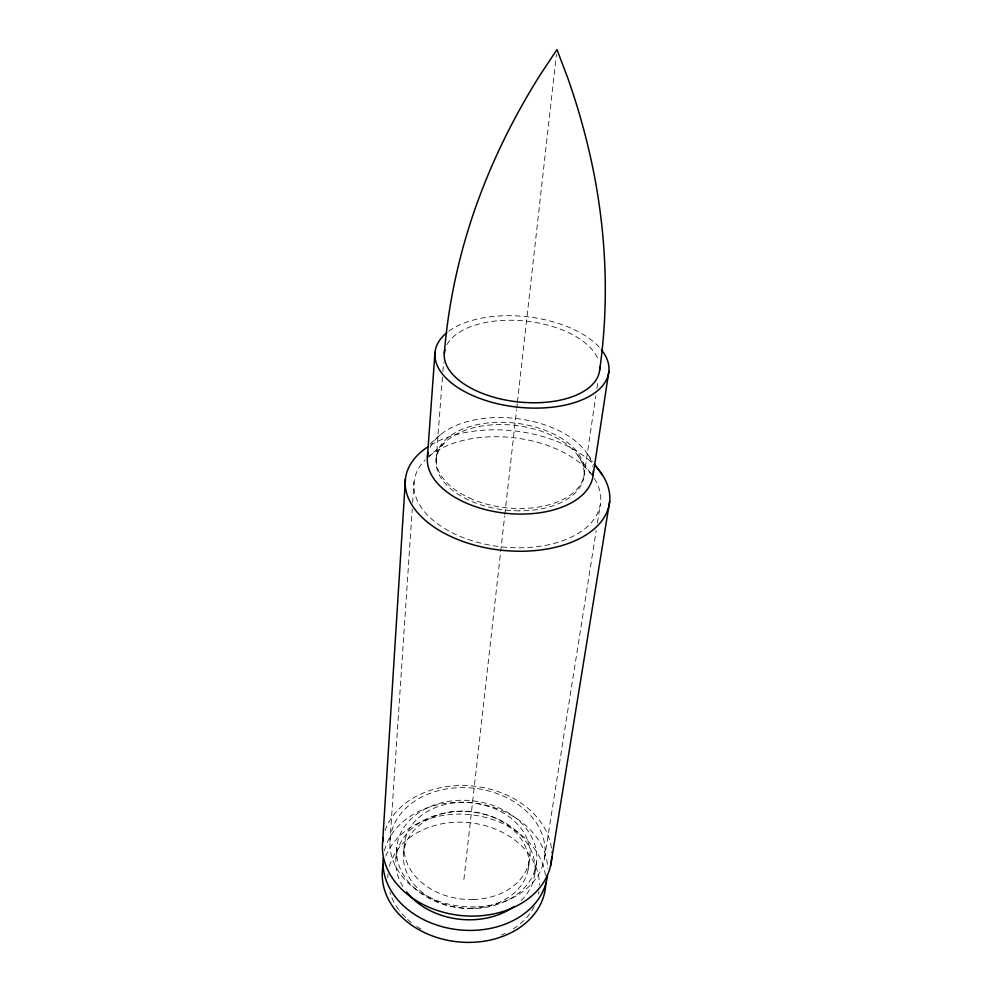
<?xml version="1.0" encoding="UTF-8"?>
<svg xmlns="http://www.w3.org/2000/svg" width="992" height="992" viewBox="0 0 992 992"><rect width="100%" height="100%" fill="white"/><g stroke="black" fill="none" stroke-linecap="round" stroke-linejoin="round"><path stroke-width="0.74" stroke-dasharray="4.96 3.72" d="M389.943 841.786L412.238 508.958M412.647 502.795L414.061 481.901M395.944 858.526L396.75 847.342M403.558 853.529L404.215 844.787M436.12 459.904L442.531 376.228M442.903 371.492L443.598 362.34M463.884 879.52L504.643 516.138M504.816 514.6L516.559 409.894M516.733 408.357L517.241 403.744M517.415 402.194L556.45 54.225M583.978 476.048L595.82 395.895M596.924 388.467L598.064 380.779M528.215 869.128L529.815 858.365M534.837 873.543L536.548 862.445A70.308 53.952 6.4 0 0 437.174 804.016A70.308 53.952 6.4 0 0 426.362 896.842A70.308 53.952 6.4 0 0 536.548 862.445M544.447 858.489L596.204 530.559M597.407 522.933L600.296 504.63M430.28 443.771L440.659 434.521M427.106 458.081L446.127 441.316M577.976 455.712L592.72 476.148A93.831 54.907 6.4 0 0 514.947 437.869A93.831 54.907 6.4 0 0 429.226 456.233M587.611 454.224L592.881 461.627M446.946 344.67A78.12 40.598 6.4 0 1 526.107 321.123A78.12 40.598 6.4 0 1 598.759 361.286M385.082 830.701A84.94 65.001 6.4 0 1 476.656 786.495A84.94 65.001 6.4 0 1 551.788 852.946M430.664 445.086A102.746 60.016 6.4 0 1 594.766 465.471M430.069 447.479A83.353 47.678 6.4 0 1 516.361 418.525A83.353 47.678 6.4 0 1 592.757 466.6M448.706 331.229A87.457 45.458 6.4 0 1 526.566 316.684A87.457 45.458 6.4 0 1 599.751 347.77M402.901 886.612A69.849 53.99 6.4 0 1 426.138 819.107A69.849 53.99 6.4 0 1 516.795 831.271A69.849 53.99 6.4 0 1 519.386 902.249M384.437 850.739A82.572 63.848 6.4 0 1 472.056 802.813A82.572 63.848 6.4 0 1 547.708 868.384M385.801 856.108A82.001 63.885 6.4 0 1 472.49 814.928A82.001 63.885 6.4 0 1 545.488 876.097M538.978 891.535A75.987 59.346 6.4 0 1 538.544 894.102M534.217 906.502A75.987 59.346 6.4 0 1 511.636 929.888M505.052 933.385A75.987 59.346 6.4 0 1 501.555 934.91M420.968 929.082A75.987 59.346 6.4 0 1 416.553 926.342M411.407 922.61A75.987 59.346 6.4 0 1 407.6 919.398M405.579 917.501A75.987 59.346 6.4 0 1 399.578 910.792M398.685 909.627A75.987 59.346 6.4 0 1 389.831 892.18M387.822 877.821A75.987 59.346 6.4 0 1 388.046 873.927M389.447 866.289A75.987 59.346 6.4 0 1 471.498 822.914A75.987 59.346 6.4 0 1 539.437 885.087M594.27 478.442A93.831 54.907 6.4 0 1 518.766 547.807L510.248 547.572A93.831 54.907 6.4 0 1 427.8 515.381A93.831 54.907 6.4 0 1 425.134 459.978M475.354 906.899L468.323 906.874A77.798 59.408 6.4 0 1 398.759 816.441A77.798 59.408 6.4 0 1 531.774 816.875A77.798 59.408 6.4 0 1 475.354 906.899M472.316 908.25L466.686 908.238A62.856 48.397 6.4 0 1 410.626 834.582A62.856 48.397 6.4 0 1 518.097 834.929A62.856 48.397 6.4 0 1 472.316 908.25M473.358 899.533L467.691 899.508A63.166 48.372 6.4 0 1 411.308 825.865A63.166 48.372 6.4 0 1 519.312 826.274A63.166 48.372 6.4 0 1 473.358 899.533M519.114 510.855L512.43 510.644A74.375 42.619 6.4 0 1 443.759 443.66A74.375 42.619 6.4 0 1 570.524 447.516A74.375 42.619 6.4 0 1 519.114 510.855M469.154 497.872A74.45 42.582 6.4 0 0 584.313 473.767A74.45 42.582 6.4 0 0 477.524 424.601A74.45 42.582 6.4 0 0 469.154 497.872"/><path stroke-width="1.49" d="M382.652 841.762L405.43 478.925M427.416 456.866L434.992 352.396M444.304 353.202C448.483 301.717 459.842 250.914 477.363 202.343L478.231 200.037C494.326 156.116 515.431 114.117 540.367 74.574L556.971 49.6L567.61 77.574C580.159 113.175 589.93 149.742 596.415 186.942L596.762 189.05C606.856 248.831 608.245 310.149 599.627 370.19M593.129 474.945L608.877 371.417M550.61 865.632L609.696 501.208M594.642 464.095L602.553 475.205M599.726 366.643A78.12 40.598 6.4 0 1 531.96 402.764L524.929 402.504A78.12 40.598 6.4 0 1 444.924 349.705M595.659 466.414A102.746 60.016 6.4 0 1 569.867 542.884A102.746 60.016 6.4 0 1 434.62 527.446A102.746 60.016 6.4 0 1 427.329 447.194M551.75 857.2A84.94 65.001 6.4 0 1 459.37 915.356A84.94 65.001 6.4 0 1 383.272 837.558M601.35 349.655A87.457 45.458 6.4 0 1 517.316 407.129A87.457 45.458 6.4 0 1 446.76 332.742M593.253 470.791A83.353 47.678 6.4 0 1 505.399 513.236A83.353 47.678 6.4 0 1 428.147 452.761M514.154 906.465A69.849 53.99 6.4 0 1 406.695 892.031M547.448 875.328A82.572 63.848 6.4 0 1 458.676 929.802A82.572 63.848 6.4 0 1 383.247 857.584M545.798 883.066A82.001 63.885 6.4 0 1 456.444 941.693A82.001 63.885 6.4 0 1 383.358 864.119"/></g></svg>
